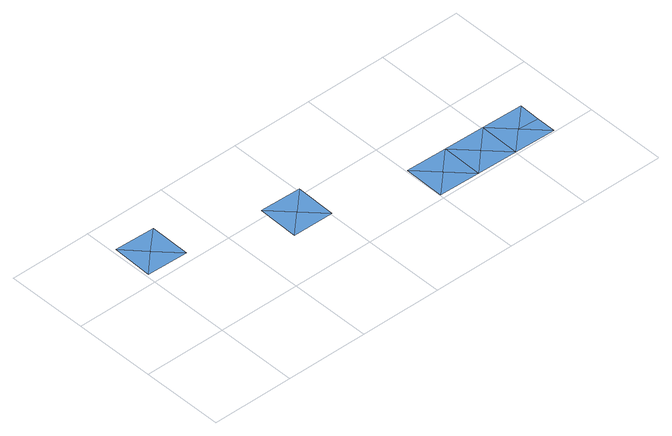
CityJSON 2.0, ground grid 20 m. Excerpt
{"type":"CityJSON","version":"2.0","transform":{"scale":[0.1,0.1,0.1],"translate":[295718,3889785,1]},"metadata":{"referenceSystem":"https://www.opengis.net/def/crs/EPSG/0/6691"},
"CityObjects":{
"waterbody1":{"type":"WaterBody","attributes":{"name":"静岡県第4次地震被害想定（元禄型関東地震）","種類":"3","津波浸水想定.浸水ランクフィールド":"Tsunami_rank.xml","津波浸水想定.浸水ランク":"1","class":"1140"},"geometry":[{"type":"MultiSurface","lod":"1","boundaries":[[[0,1,2]],[[0,3,1]],[[2,1,4]],[[3,4,1]]]}]},
"waterbody2":{"type":"WaterBody","attributes":{"name":"静岡県第4次地震被害想定（元禄型関東地震）","種類":"3","津波浸水想定.浸水ランクフィールド":"Tsunami_rank.xml","津波浸水想定.浸水ランク":"1","class":"1140"},"geometry":[{"type":"MultiSurface","lod":"1","boundaries":[[[5,6,7]],[[7,8,9]],[[7,6,8]],[[9,5,7]]]}]},
"waterbody3":{"type":"WaterBody","attributes":{"name":"静岡県第4次地震被害想定（元禄型関東地震）","種類":"3","津波浸水想定.浸水ランクフィールド":"Tsunami_rank.xml","津波浸水想定.浸水ランク":"2","class":"1140"},"geometry":[{"type":"MultiSurface","lod":"1","boundaries":[[[10,11,12]],[[13,10,14]],[[14,10,12]],[[10,13,11]]]}]},
"waterbody4":{"type":"WaterBody","attributes":{"name":"静岡県第4次地震被害想定（元禄型関東地震）","種類":"3","津波浸水想定.浸水ランクフィールド":"Tsunami_rank.xml","津波浸水想定.浸水ランク":"1","class":"1140"},"geometry":[{"type":"MultiSurface","lod":"1","boundaries":[[[15,12,16]],[[11,16,12]],[[16,11,17]],[[18,19,17]],[[20,15,19]],[[21,20,19]],[[21,19,18]],[[19,15,17]],[[16,17,15]]]}]}
},
"vertices":[
[109,323,9],[57,275,9],[106,223,9],[9,326,9],[6,226,9],
[303,118,8],[403,116,8],[355,167,8],[406,216,8],[306,218,8],
[652,59,9],[701,8,9],[703,108,9],[601,11,9],[603,111,9],
[803,106,9],[752,57,9],[801,6,9],[901,3,9],[852,54,9],[903,103,9],[902,51,9]
]}
